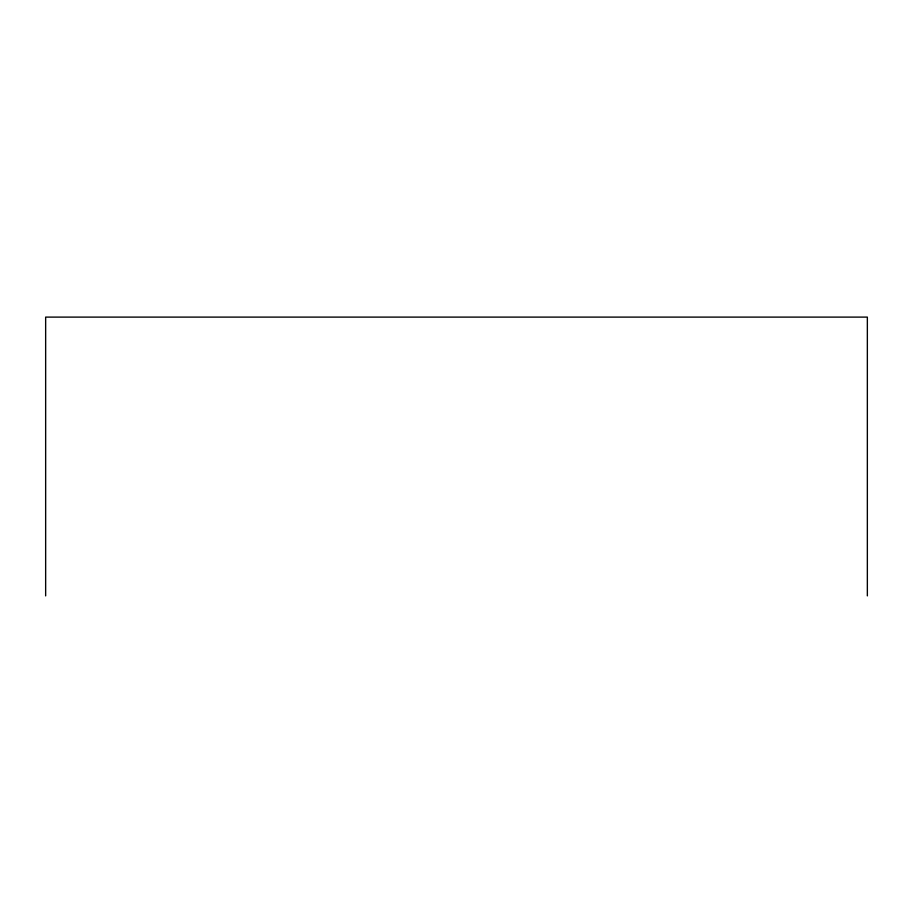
<?xml version="1.0" encoding="UTF-8"?>
<svg xmlns="http://www.w3.org/2000/svg" width="913" height="913" viewBox="0 0 913 913"><rect width="100%" height="100%" fill="white"/><g stroke="black" fill="none" stroke-linecap="round" stroke-linejoin="round"><path stroke-width="1.37" d="M867.35 595.892L867.35 317.108L45.65 317.108L45.65 595.892"/></g></svg>
